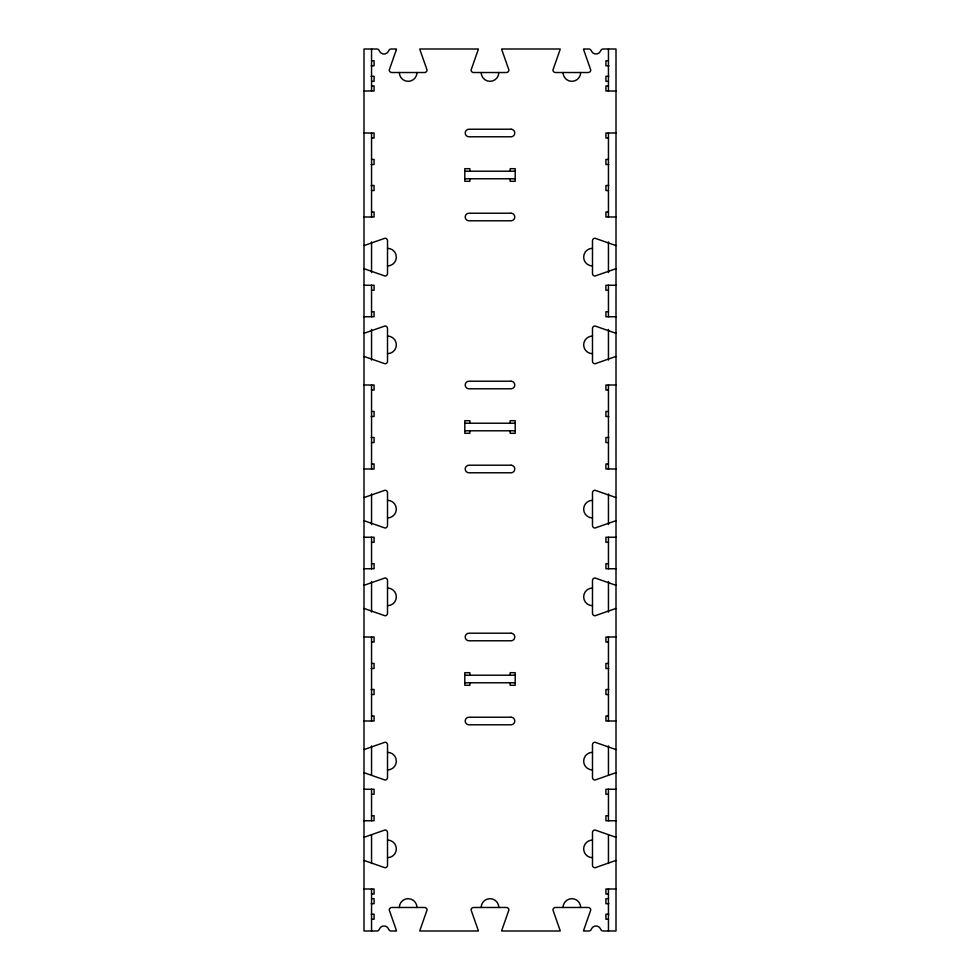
<?xml version="1.0" encoding="UTF-8"?>
<svg xmlns="http://www.w3.org/2000/svg" width="980" height="980" viewBox="0 0 980 980"><rect width="100%" height="100%" fill="white"/><g stroke="black" fill="none" stroke-linecap="round" stroke-linejoin="round"><path stroke-width="1.47" d="M371.555 60.76L374.078 60.76L374.078 65.795L371.2 65.795M608.445 60.76L605.922 60.76L605.922 65.795L608.948 65.795M371.053 76.305L374.078 76.305L374.078 81.34L371.555 81.34M608.801 76.305L605.922 76.305L605.922 81.34L608.445 81.34M371.555 85.958L374.078 85.958L374.078 91.005L363.997 91.005M608.445 85.958L605.922 85.958L605.922 91.005L616.004 91.005M363.997 132.998L374.078 132.998L374.078 138.045L371.555 138.045M616.004 132.998L605.922 132.998L605.922 138.045L608.445 138.045M371.555 159.458L374.078 159.458L374.078 164.505L371.2 164.505M608.445 159.458L605.922 159.458L605.922 164.505L608.801 164.505M464.802 171.218L515.198 171.218M464.802 178.776L515.198 178.776M371.2 185.502L374.078 185.502L374.078 190.537L371.555 190.537M608.801 185.502L605.922 185.502L605.922 190.537L608.445 190.537M371.555 211.962L374.078 211.962L374.078 216.996L363.997 216.996M608.445 211.962L605.922 211.962L605.922 216.996L616.004 216.996M363.997 285.254L374.078 285.254L374.078 290.288L371.555 290.288M616.004 285.254L605.922 285.254L605.922 290.288L608.445 290.288M371.555 311.714L374.078 311.714L374.078 316.748L363.997 316.748M608.445 311.714L605.922 311.714L605.922 316.748L616.004 316.748M363.997 385.005L374.078 385.005L374.078 390.04L371.555 390.04M616.004 385.005L605.922 385.005L605.922 390.04L608.445 390.04M371.555 411.465L374.078 411.465L374.078 416.5L371.2 416.5M608.445 411.465L605.922 411.465L605.922 416.5L608.801 416.5M464.802 423.225L515.198 423.225M464.802 430.784L515.198 430.784M371.2 437.497L374.078 437.497L374.078 442.543L371.555 442.543M608.801 437.497L605.922 437.497L605.922 442.543L608.445 442.543M371.555 463.957L374.078 463.957L374.078 469.004L363.997 469.004M608.445 463.957L605.922 463.957L605.922 469.004L616.004 469.004M363.997 537.248L374.078 537.248L374.078 542.295L371.555 542.295M616.004 537.248L605.922 537.248L605.922 542.295L608.445 542.295M371.555 563.708L374.078 563.708L374.078 568.755L363.997 568.755M608.445 563.708L605.922 563.708L605.922 568.755L616.004 568.755M363.997 637L374.078 637L374.078 642.035L371.555 642.035M616.004 637L605.922 637L605.922 642.035L608.445 642.035M371.555 663.46L374.078 663.46L374.078 668.495L371.2 668.495M608.445 663.46L605.922 663.46L605.922 668.495L608.801 668.495M464.802 675.22L515.198 675.22M464.802 682.778L515.198 682.778M371.2 689.504L374.078 689.504L374.078 694.538L371.555 694.538M608.801 689.504L605.922 689.504L605.922 694.538L608.445 694.538M371.555 715.964L374.078 715.964L374.078 720.998L363.997 720.998M608.445 715.964L605.922 715.964L605.922 720.998L616.004 720.998M363.997 789.255L374.078 789.255L374.078 794.29L371.555 794.29M616.004 789.255L605.922 789.255L605.922 794.29L608.445 794.29M371.555 815.715L374.078 815.715L374.078 820.75L363.997 820.75M608.445 815.715L605.922 815.715L605.922 820.75L616.004 820.75M363.997 888.995L374.078 888.995L374.078 894.042L371.555 894.042M616.004 888.995L605.922 888.995L605.922 894.042L608.445 894.042M371.555 898.66L374.078 898.66L374.078 903.695L371.2 903.695M608.445 898.66L605.922 898.66L605.922 903.695L608.801 903.695M371.2 914.205L374.078 914.205L374.078 919.24L371.555 919.24M608.801 914.205L605.922 914.205L605.922 919.24L608.445 919.24M608.445 49L608.445 91.005M608.445 132.998L608.445 216.996M608.445 241.938L608.445 272.55M608.445 285.254L608.445 316.748M608.445 329.439L608.445 360.064M608.445 385.005L608.445 469.004M608.445 493.945L608.445 524.557M608.445 537.248L608.445 568.755M608.445 581.446L608.445 612.059M608.445 637L608.445 720.998M608.445 745.939L608.445 775.021M608.445 789.255L608.445 820.75M608.445 834.838L608.445 863.478M608.445 888.995L608.445 931M510.163 171.218L510.163 168.695L515.198 168.695L515.198 181.3L510.163 181.3L510.163 178.776M510.163 423.225L510.163 420.702L515.198 420.702L515.198 433.295L510.163 433.295L510.163 430.784M510.163 675.22L510.163 672.697L515.198 672.697L515.198 685.302L510.163 685.302L510.163 682.778M469.837 171.218L469.837 168.695L464.802 168.695L464.802 181.3L469.837 181.3L469.837 178.776M469.837 423.225L469.837 420.702L464.802 420.702L464.802 433.295L469.837 433.295L469.837 430.784M469.837 675.22L469.837 672.697L464.802 672.697L464.802 685.302L469.837 685.302L469.837 682.778M371.555 49L371.555 91.005M371.555 132.998L371.555 216.996M371.555 241.938L371.555 272.55M371.555 285.254L371.555 316.748M371.555 329.439L371.555 360.064M371.555 385.005L371.555 469.004M371.555 493.945L371.555 524.557M371.555 537.248L371.555 568.755M371.555 581.446L371.555 612.059M371.555 637L371.555 720.998M371.555 745.939L371.555 775.021M371.555 789.255L371.555 820.75M371.555 834.838L371.555 863.478M371.555 888.995L371.555 931M580.674 72.52A8.82 8.82 0 0 1 571.855 81.34A8.82 8.82 0 0 1 563.035 72.52M498.82 72.52A8.82 8.82 0 0 1 490 81.34A8.82 8.82 0 0 1 481.18 72.52M416.966 72.52A8.82 8.82 0 0 1 408.146 81.34A8.82 8.82 0 0 1 399.326 72.52M563.035 907.48A8.82 8.82 0 0 1 571.855 898.66A8.82 8.82 0 0 1 580.674 907.48M481.18 907.48A8.82 8.82 0 0 1 490 898.66A8.82 8.82 0 0 1 498.82 907.48M399.326 907.48A8.82 8.82 0 0 1 408.146 898.66A8.82 8.82 0 0 1 416.966 907.48M616.004 860.563A2.524 2.524 0 0 0 615.281 860.673L594.995 867.766A2.524 2.524 0 0 1 592.484 865.254L592.484 832.486A2.524 2.524 0 0 1 594.995 829.974L615.281 837.067A2.524 2.524 0 0 0 616.004 837.177M592.484 857.696A8.82 8.82 0 0 1 583.663 848.876A8.82 8.82 0 0 1 592.484 840.056M616.004 772.828A2.524 2.524 0 0 0 615.281 772.926L594.995 780.031A2.524 2.524 0 0 1 592.484 777.508L592.484 744.751A2.524 2.524 0 0 1 594.995 742.228L615.281 749.333A2.524 2.524 0 0 0 616.004 749.431M592.484 769.949A8.82 8.82 0 0 1 583.663 761.129A8.82 8.82 0 0 1 592.484 752.309M363.997 749.431A2.524 2.524 0 0 0 364.719 749.333L385.005 742.228A2.524 2.524 0 0 1 387.517 744.751L387.517 777.508A2.524 2.524 0 0 1 385.005 780.031L364.719 772.926A2.524 2.524 0 0 0 363.997 772.828M363.997 837.177A2.524 2.524 0 0 0 364.719 837.067L385.005 829.974A2.524 2.524 0 0 1 387.517 832.486L387.517 865.254A2.524 2.524 0 0 1 385.005 867.766L364.719 860.673A2.524 2.524 0 0 0 363.997 860.563M387.517 752.309A8.82 8.82 0 0 1 396.337 761.129A8.82 8.82 0 0 1 387.517 769.949M387.517 840.056A8.82 8.82 0 0 1 396.337 848.876A8.82 8.82 0 0 1 387.517 857.696M616.004 608.568A2.524 2.524 0 0 0 615.281 608.678L594.995 615.771A2.524 2.524 0 0 1 592.484 613.247L592.484 580.491A2.524 2.524 0 0 1 594.995 577.967L615.281 585.072A2.524 2.524 0 0 0 616.004 585.17M592.484 605.689A8.82 8.82 0 0 1 583.663 596.869A8.82 8.82 0 0 1 592.484 588.049M616.004 520.821A2.524 2.524 0 0 0 615.281 520.931L594.995 528.024A2.524 2.524 0 0 1 592.484 525.513L592.484 492.744A2.524 2.524 0 0 1 594.995 490.233L615.281 497.326A2.524 2.524 0 0 0 616.004 497.436M592.484 517.955A8.82 8.82 0 0 1 583.663 509.135A8.82 8.82 0 0 1 592.484 500.315M363.997 497.436A2.524 2.524 0 0 0 364.719 497.326L385.005 490.233A2.524 2.524 0 0 1 387.517 492.744L387.517 525.513A2.524 2.524 0 0 1 385.005 528.024L364.719 520.931A2.524 2.524 0 0 0 363.997 520.821M363.997 585.17A2.524 2.524 0 0 0 364.719 585.072L385.005 577.967A2.524 2.524 0 0 1 387.517 580.491L387.517 613.247A2.524 2.524 0 0 1 385.005 615.771L364.719 608.678A2.524 2.524 0 0 0 363.997 608.568M387.517 500.315A8.82 8.82 0 0 1 396.337 509.135A8.82 8.82 0 0 1 387.517 517.955M387.517 588.049A8.82 8.82 0 0 1 396.337 596.869A8.82 8.82 0 0 1 387.517 605.689M616.004 356.573A2.524 2.524 0 0 0 615.281 356.671L594.995 363.776A2.524 2.524 0 0 1 592.484 361.252L592.484 328.496A2.524 2.524 0 0 1 594.995 325.973L615.281 333.065A2.524 2.524 0 0 0 616.004 333.176M592.484 353.694A8.82 8.82 0 0 1 583.663 344.874A8.82 8.82 0 0 1 592.484 336.054M616.004 268.826A2.524 2.524 0 0 0 615.281 268.937L594.995 276.029A2.524 2.524 0 0 1 592.484 273.506L592.484 240.749A2.524 2.524 0 0 1 594.995 238.226L615.281 245.331A2.524 2.524 0 0 0 616.004 245.429M592.484 265.947A8.82 8.82 0 0 1 583.663 257.127A8.82 8.82 0 0 1 592.484 248.308M363.997 245.429A2.524 2.524 0 0 0 364.719 245.331L385.005 238.226A2.524 2.524 0 0 1 387.517 240.749L387.517 273.506A2.524 2.524 0 0 1 385.005 276.029L364.719 268.937A2.524 2.524 0 0 0 363.997 268.826M363.997 333.176A2.524 2.524 0 0 0 364.719 333.065L385.005 325.973A2.524 2.524 0 0 1 387.517 328.496L387.517 361.252A2.524 2.524 0 0 1 385.005 363.776L364.719 356.671A2.524 2.524 0 0 0 363.997 356.573M387.517 248.308A8.82 8.82 0 0 1 396.337 257.127A8.82 8.82 0 0 1 387.517 265.947M387.517 336.054A8.82 8.82 0 0 1 396.337 344.874A8.82 8.82 0 0 1 387.517 353.694M396.337 49.723L389.244 69.997A2.524 2.524 0 0 0 391.767 72.52L424.524 72.52A2.524 2.524 0 0 0 427.047 69.997L419.942 49.723A2.524 2.524 0 0 1 419.844 49L478.301 49A2.524 2.524 0 0 1 478.203 49.723L471.098 69.997A2.524 2.524 0 0 0 473.622 72.52L506.378 72.52A2.524 2.524 0 0 0 508.902 69.997L501.797 49.723A2.524 2.524 0 0 1 501.699 49L560.156 49A2.524 2.524 0 0 1 560.058 49.723L552.953 69.997A2.524 2.524 0 0 0 555.476 72.52L588.233 72.52A2.524 2.524 0 0 0 590.756 69.997L583.663 49.723A2.524 2.524 0 0 1 583.553 49L588.87 49A2.524 2.524 0 0 1 591.246 50.678A5.035 5.035 0 0 0 600.752 50.678A2.524 2.524 0 0 1 603.129 49L616.004 49L616.004 931L603.129 931A2.524 2.524 0 0 1 600.752 929.322A5.035 5.035 0 0 0 591.246 929.322A2.524 2.524 0 0 1 588.87 931L583.553 931A2.524 2.524 0 0 1 583.663 930.277L590.756 910.004A2.524 2.524 0 0 0 588.233 907.48L555.476 907.48A2.524 2.524 0 0 0 552.953 910.004L560.058 930.277A2.524 2.524 0 0 1 560.156 931L501.699 931A2.524 2.524 0 0 1 501.797 930.277L508.902 910.004A2.524 2.524 0 0 0 506.378 907.48L473.622 907.48A2.524 2.524 0 0 0 471.098 910.004L478.203 930.277A2.524 2.524 0 0 1 478.301 931L419.844 931A2.524 2.524 0 0 1 419.942 930.277L427.047 910.004A2.524 2.524 0 0 0 424.524 907.48L391.767 907.48A2.524 2.524 0 0 0 389.244 910.004L396.337 930.277A2.524 2.524 0 0 1 396.447 931L391.13 931A2.524 2.524 0 0 1 388.754 929.322A5.035 5.035 0 0 0 379.248 929.322A2.524 2.524 0 0 1 376.871 931L363.997 931L363.997 49L376.871 49A2.524 2.524 0 0 1 379.248 50.678A5.035 5.035 0 0 0 388.754 50.678A2.524 2.524 0 0 1 391.13 49L396.447 49A2.524 2.524 0 0 1 396.337 49.723M510.997 129.225L469.004 129.225A3.785 3.785 0 0 0 465.218 132.998A3.785 3.785 0 0 0 469.004 136.784L510.997 136.784A3.785 3.785 0 0 0 514.782 132.998A3.785 3.785 0 0 0 510.997 129.225M510.997 213.224L469.004 213.224A3.785 3.785 0 0 0 465.218 216.996A3.785 3.785 0 0 0 469.004 220.782L510.997 220.782A3.785 3.785 0 0 0 514.782 216.996A3.785 3.785 0 0 0 510.997 213.224M510.997 381.22L469.004 381.22A3.785 3.785 0 0 0 465.218 385.005A3.785 3.785 0 0 0 469.004 388.778L510.997 388.778A3.785 3.785 0 0 0 514.782 385.005A3.785 3.785 0 0 0 510.997 381.22M510.997 465.218L469.004 465.218A3.785 3.785 0 0 0 465.218 469.004A3.785 3.785 0 0 0 469.004 472.777L510.997 472.777A3.785 3.785 0 0 0 514.782 469.004A3.785 3.785 0 0 0 510.997 465.218M510.997 633.215L469.004 633.215A3.785 3.785 0 0 0 465.218 637A3.785 3.785 0 0 0 469.004 640.785L510.997 640.785A3.785 3.785 0 0 0 514.782 637A3.785 3.785 0 0 0 510.997 633.215M510.997 717.225L469.004 717.225A3.785 3.785 0 0 0 465.218 720.998A3.785 3.785 0 0 0 469.004 724.784L510.997 724.784A3.785 3.785 0 0 0 514.782 720.998A3.785 3.785 0 0 0 510.997 717.225"/></g></svg>
